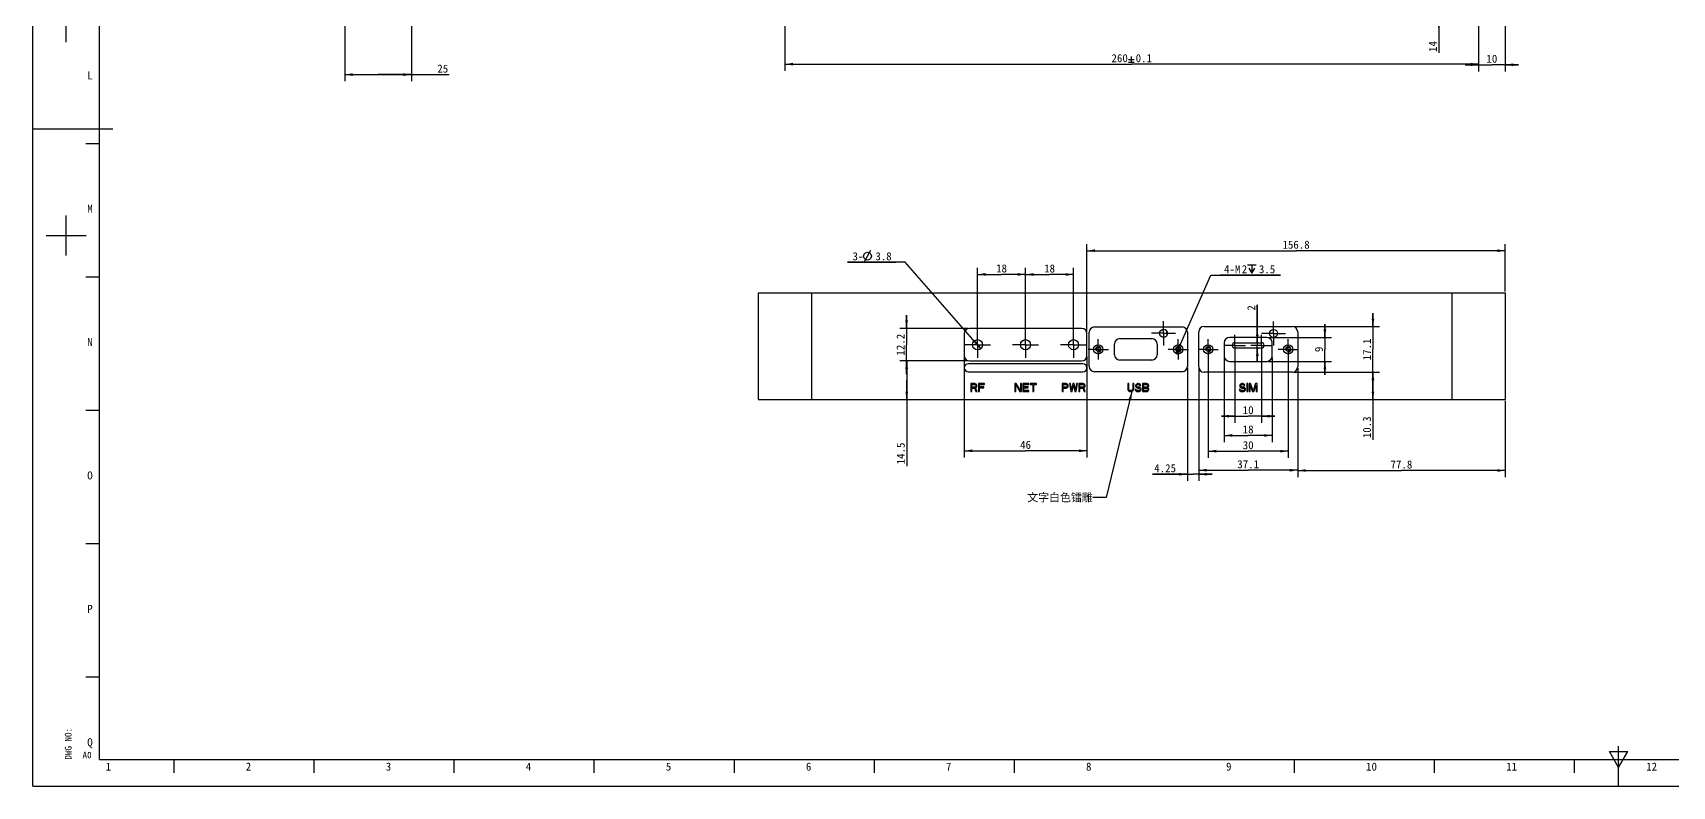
# Model space of a CAD drawing. Header units: millimetres. Extents: x 0 to 1189, y 0 to 841.
# Drawn here: x 0 to 615, y 0 to 282 of the extents above; entities that cross this region are included whole.
import ezdxf
from ezdxf.enums import TextEntityAlignment as Align

# ---------------------------------------------------------------- set-up
doc = ezdxf.new("R2010")
doc.units = ezdxf.units.MM
doc.header["$LTSCALE"] = 65.395
doc.linetypes.add('CENTER', pattern=[0.6, 0.375, -0.075, 0.075, -0.075])
doc.layers.get('0').update_dxf_attribs({"linetype": 'CONTINUOUS'})
for name, color, linetype in [('03_ALL_AXES', 7, 'CONTINUOUS'), ('09_ALL_ROUNDS', 7, 'CONTINUOUS'), ('20_ALL_FEATURES', 7, 'CONTINUOUS'), ('50_ALL_DETAILS', 7, 'CONTINUOUS'), ('51__DRAFT_DIMS', 7, 'CONTINUOUS')]:
    doc.layers.add(name, color=color, linetype=linetype)
doc.styles.get("Standard").update_dxf_attribs({"font": 'simfang.ttf'})
doc.styles.add('TEXTSTYLE_2', font='simfang.ttf')
doc.styles.add('TEXTSTYLE_3', font='simfang.ttf')
doc.styles.add('TEXTSTYLE_4', font='simfang.ttf')
doc.dimstyles.new('DIMSTYLE_1', dxfattribs={"dimtxt": 3, "dimasz": 3, "dimexe": 2.5, "dimexo": 0.5, "dimgap": 0.75, "dimtad": 1, "dimdsep": 46, "dimtxsty": 'Standard', "dimblk": '_FILLED', "dimblk1": '_FILLED', "dimblk2": '_FILLED', "dimcen": 0.09, "dimclrt": 3, "dimazin": 2, "dimtp": 0.5, "dimtm": 0.5, "dimtfac": 1, "dimtofl": 0, "dimtmove": 0, "dimatfit": 3, "dimldrblk": '_FILLED', "dimfxl": 0, "dimtolj": 1, "dimarcsym": 0})
doc.dimstyles.new('DIMSTYLE_3', dxfattribs={"dimtxt": 3, "dimasz": 3, "dimexe": 2.5, "dimexo": 0.5, "dimgap": 0.75, "dimtad": 1, "dimdsep": 46, "dimtxsty": 'Standard', "dimblk": '_FILLED', "dimblk1": '_FILLED', "dimblk2": '_FILLED', "dimcen": 0.09, "dimclrt": 3, "dimazin": 2, "dimtp": 0.3, "dimtm": 0.3, "dimtfac": 1, "dimtofl": 0, "dimtmove": 0, "dimatfit": 3, "dimldrblk": '_FILLED', "dimfxl": 0, "dimtolj": 1, "dimarcsym": 0})
doc.dimstyles.new('DIMSTYLE_4', dxfattribs={"dimtxt": 3, "dimasz": 3, "dimexe": 2.5, "dimexo": 0.5, "dimgap": 0.75, "dimtad": 1, "dimdsep": 46, "dimtxsty": 'Standard', "dimblk": '_FILLED', "dimblk1": '_FILLED', "dimblk2": '_FILLED', "dimcen": 0.09, "dimclrt": 3, "dimazin": 2, "dimtol": 1, "dimtp": 0.1, "dimtm": 0.1, "dimtfac": 1, "dimtofl": 0, "dimtmove": 0, "dimatfit": 3, "dimldrblk": '_FILLED', "dimfxl": 0, "dimtolj": 1, "dimarcsym": 0})
doc.dimstyles.new('DIMSTYLE_5', dxfattribs={"dimtxt": 3, "dimasz": 3, "dimexe": 2.5, "dimexo": 0.5, "dimgap": 0.75, "dimtad": 1, "dimdsep": 46, "dimtxsty": 'Standard', "dimblk": '_FILLED', "dimblk1": '_FILLED', "dimblk2": '_FILLED', "dimcen": 0.09, "dimclrt": 3, "dimazin": 2, "dimtp": 0.2, "dimtm": 0.2, "dimtfac": 1, "dimtofl": 0, "dimtmove": 0, "dimatfit": 3, "dimldrblk": '_FILLED', "dimfxl": 0, "dimtolj": 1, "dimarcsym": 0})
doc.dimstyles.new('DIMSTYLE_7', dxfattribs={"dimtxt": 3, "dimasz": 3, "dimexe": 2.5, "dimexo": 0.5, "dimtad": 1, "dimdsep": 46, "dimtxsty": 'Standard', "dimblk": '_FILLED', "dimblk1": '_FILLED', "dimblk2": '_FILLED', "dimcen": 0.09, "dimclrt": 3, "dimazin": 2, "dimtp": 0.1, "dimtm": 0.1, "dimtfac": 1, "dimtmove": 0, "dimatfit": 2, "dimldrblk": '_FILLED', "dimfxl": 0, "dimtolj": 1, "dimarcsym": 0})
doc.dimstyles.new('DIMSTYLE_9', dxfattribs={"dimtxt": 3, "dimasz": 3, "dimexe": 2.5, "dimexo": 0.5, "dimgap": 0.75, "dimtad": 1, "dimdsep": 46, "dimtxsty": 'Standard', "dimblk": '_FILLED', "dimblk1": '_FILLED', "dimblk2": '_FILLED', "dimcen": 0.09, "dimclrt": 3, "dimazin": 2, "dimtp": 0.1, "dimtm": 0.1, "dimtfac": 1, "dimtofl": 0, "dimtmove": 0, "dimatfit": 3, "dimldrblk": '_FILLED', "dimfxl": 0, "dimtolj": 1, "dimarcsym": 0})
doc.dimstyles.get("Standard").update_dxf_attribs({"dimtxt": 3, "dimasz": 3, "dimexe": 2.5, "dimexo": 0.5, "dimtad": 1, "dimdsep": 46, "dimtxsty": 'Standard', "dimblk": '_FILLED', "dimblk1": '_FILLED', "dimblk2": '_FILLED', "dimcen": 0.09, "dimclrt": 3, "dimazin": 2, "dimtol": 1, "dimtp": 0.01, "dimtm": 0.01, "dimtfac": 1, "dimtofl": 0, "dimtmove": 0, "dimatfit": 3, "dimldrblk": '_FILLED', "dimfxl": 0, "dimtolj": 1, "dimarcsym": 0})

# ---------------------------------------------------------------- blocks, each defined once
blk = doc.blocks.new('_FILLED')
at = {"color": 0, "linetype": 'ByBlock'}
blk.add_solid([(0, 0), (-1, 0.17), (-1, -0.17)], dxfattribs=at)
blk = doc.blocks.new('*D34')
at = {"layer": '51__DRAFT_DIMS', "color": 4}
for p, q in [((281.97, 296.08), (281.97, 268.19)), ((541.97, 296.08), (541.97, 268.19)), ((281.97, 270.69), (411.97, 270.69)), ((541.97, 270.69), (411.97, 270.69))]:
    blk.add_line(p, q, dxfattribs=at)
at = {"layer": '51__DRAFT_DIMS', "color": 4, "xscale": 3, "yscale": 3, "zscale": 3, "rotation": 180}
blk.add_blockref('_FILLED', (281.97, 270.69), dxfattribs=at)
at = {"layer": '51__DRAFT_DIMS', "color": 4, "xscale": 3, "yscale": 3, "zscale": 3}
blk.add_blockref('_FILLED', (541.97, 270.69), dxfattribs=at)
at = {"layer": '51__DRAFT_DIMS', "color": 3}
for s, p in [('260', (407.44, 271.44)), ('0.1', (416.5, 271.44))]:
    blk.add_text(s, height=3, dxfattribs=at).set_placement(p, align=Align.CENTER)
blk = doc.blocks.new('*D42')
at = {"layer": '51__DRAFT_DIMS', "color": 4}
for p, q in [((551.97, 304.08), (551.97, 267.97)), ((541.97, 296.08), (541.97, 267.97)), ((541.97, 270.47), (536.97, 270.47)), ((536.97, 270.47), (546.97, 270.47)), ((556.97, 270.47), (546.97, 270.47)), ((551.97, 270.47), (556.97, 270.47))]:
    blk.add_line(p, q, dxfattribs=at)
at = {"layer": '51__DRAFT_DIMS', "color": 4, "xscale": 3, "yscale": 3, "zscale": 3}
blk.add_blockref('_FILLED', (541.97, 270.47), dxfattribs=at)
at = {"layer": '51__DRAFT_DIMS', "color": 4, "xscale": 3, "yscale": 3, "zscale": 3, "rotation": 180}
blk.add_blockref('_FILLED', (551.97, 270.47), dxfattribs=at)
at = {"layer": '51__DRAFT_DIMS', "color": 3}
blk.add_text('10', height=3, dxfattribs=at).set_placement((546.97, 271.22), align=Align.CENTER)
blk = doc.blocks.new('*D49')
at = {"layer": '51__DRAFT_DIMS', "color": 4}
for p, q in [((527.12, 298.58), (527.12, 291.58)), ((527.12, 284.58), (527.12, 291.58)), ((527.12, 291.58), (527.12, 274.95))]:
    blk.add_line(p, q, dxfattribs=at)
at = {"layer": '51__DRAFT_DIMS', "color": 4, "xscale": 3, "yscale": 3, "zscale": 3}
for p, rotation in [((527.12, 298.58), 90), ((527.12, 284.58), 270)]:
    blk.add_blockref('_FILLED', p, dxfattribs=dict(at, rotation=rotation))
at = {"layer": '51__DRAFT_DIMS', "color": 3}
blk.add_text('14', height=3, rotation=90, dxfattribs=at).set_placement((526.37, 279.36), align=Align.RIGHT)
blk = doc.blocks.new('*D67')
at = {"layer": '51__DRAFT_DIMS', "color": 4}
for p, q in [((116.96, 326.21), (116.96, 264.27)), ((141.96, 304.08), (141.96, 264.27)), ((116.96, 266.77), (129.46, 266.77)), ((141.96, 266.77), (129.46, 266.77)), ((129.46, 266.77), (156.06, 266.77))]:
    blk.add_line(p, q, dxfattribs=at)
at = {"layer": '51__DRAFT_DIMS', "color": 4, "xscale": 3, "yscale": 3, "zscale": 3, "rotation": 180}
blk.add_blockref('_FILLED', (116.96, 266.77), dxfattribs=at)
at = {"layer": '51__DRAFT_DIMS', "color": 4, "xscale": 3, "yscale": 3, "zscale": 3}
blk.add_blockref('_FILLED', (141.96, 266.77), dxfattribs=at)
at = {"layer": '51__DRAFT_DIMS', "color": 3}
blk.add_text('25', height=3, dxfattribs=at).set_placement((151.65, 267.52))
blk = doc.blocks.new('*D81')
at = {"layer": '51__DRAFT_DIMS', "color": 4}
for p, q in [((326.98, 196.41), (305.47, 196.41)), ((305.47, 196.41), (323.48, 196.41)), ((354.17, 165.52), (326.98, 196.41)), ((352.91, 166.95), (354.17, 165.52)), ((355.43, 164.1), (354.17, 165.52))]:
    blk.add_line(p, q, dxfattribs=at)
at = {"layer": '51__DRAFT_DIMS', "color": 4, "xscale": 3, "yscale": 3, "zscale": 3}
for p, rotation in [((352.91, 166.95), 131.3489820834), ((355.43, 164.1), 311.3489820834)]:
    blk.add_blockref('_FILLED', p, dxfattribs=dict(at, rotation=rotation))
at = {"layer": '51__DRAFT_DIMS', "color": 3}
for s, p in [('3-', (311.38, 197.16)), ('3.8', (321.98, 197.16))]:
    blk.add_text(s, height=3, dxfattribs=at).set_placement(p, align=Align.RIGHT)
blk = doc.blocks.new('*D82')
at = {"layer": '51__DRAFT_DIMS', "color": 4}
for p, q in [((349.17, 160.92), (349.17, 123.24)), ((395.17, 160.92), (395.17, 123.24)), ((349.17, 125.74), (372.17, 125.74)), ((395.17, 125.74), (372.17, 125.74))]:
    blk.add_line(p, q, dxfattribs=at)
at = {"layer": '51__DRAFT_DIMS', "color": 4, "xscale": 3, "yscale": 3, "zscale": 3, "rotation": 180}
blk.add_blockref('_FILLED', (349.17, 125.74), dxfattribs=at)
at = {"layer": '51__DRAFT_DIMS', "color": 4, "xscale": 3, "yscale": 3, "zscale": 3}
blk.add_blockref('_FILLED', (395.17, 125.74), dxfattribs=at)
at = {"layer": '51__DRAFT_DIMS', "color": 3}
blk.add_text('46', height=3, dxfattribs=at).set_placement((372.17, 126.49), align=Align.CENTER)
blk = doc.blocks.new('*D83')
at = {"layer": '51__DRAFT_DIMS', "color": 4}
for p, q in [((327.56, 171.62), (327.56, 176.62)), ((327.56, 176.62), (327.56, 165.52)), ((350.67, 171.62), (325.06, 171.62)), ((327.56, 154.42), (327.56, 165.52)), ((350.67, 159.42), (325.06, 159.42)), ((327.56, 159.42), (327.56, 154.42))]:
    blk.add_line(p, q, dxfattribs=at)
at = {"layer": '51__DRAFT_DIMS', "color": 4, "xscale": 3, "yscale": 3, "zscale": 3}
for p, rotation in [((327.56, 171.62), 270), ((327.56, 159.42), 90)]:
    blk.add_blockref('_FILLED', p, dxfattribs=dict(at, rotation=rotation))
at = {"layer": '51__DRAFT_DIMS', "color": 3}
blk.add_text('12.2', height=3, rotation=90, dxfattribs=at).set_placement((326.81, 165.52), align=Align.CENTER)
blk = doc.blocks.new('*D84')
at = {"layer": '51__DRAFT_DIMS', "color": 4}
for p, q in [((472.67, 172.32), (504.89, 172.32)), ((502.39, 172.32), (502.39, 177.32)), ((502.39, 177.32), (502.39, 163.77)), ((502.39, 150.22), (502.39, 163.77)), ((472.67, 155.22), (504.89, 155.22)), ((502.39, 155.22), (502.39, 150.22))]:
    blk.add_line(p, q, dxfattribs=at)
at = {"layer": '51__DRAFT_DIMS', "color": 4, "xscale": 3, "yscale": 3, "zscale": 3}
for p, rotation in [((502.39, 172.32), 270), ((502.39, 155.22), 90)]:
    blk.add_blockref('_FILLED', p, dxfattribs=dict(at, rotation=rotation))
at = {"layer": '51__DRAFT_DIMS', "color": 3}
blk.add_text('17.1', height=3, rotation=90, dxfattribs=at).set_placement((501.64, 163.77), align=Align.CENTER)
blk = doc.blocks.new('*D85')
at = {"layer": '51__DRAFT_DIMS', "color": 4}
for p, q in [((437.07, 156.72), (437.07, 115.96)), ((474.17, 156.72), (474.17, 115.96)), ((437.07, 118.46), (455.62, 118.46)), ((474.17, 118.46), (455.62, 118.46))]:
    blk.add_line(p, q, dxfattribs=at)
at = {"layer": '51__DRAFT_DIMS', "color": 4, "xscale": 3, "yscale": 3, "zscale": 3, "rotation": 180}
blk.add_blockref('_FILLED', (437.07, 118.46), dxfattribs=at)
at = {"layer": '51__DRAFT_DIMS', "color": 4, "xscale": 3, "yscale": 3, "zscale": 3}
blk.add_blockref('_FILLED', (474.17, 118.46), dxfattribs=at)
at = {"layer": '51__DRAFT_DIMS', "color": 3}
blk.add_text('37.1', height=3, dxfattribs=at).set_placement((455.62, 119.21), align=Align.CENTER)
blk = doc.blocks.new('*D86')
at = {"layer": '51__DRAFT_DIMS', "color": 4}
for p, q in [((440.62, 160.53), (440.62, 123.11)), ((470.62, 160.38), (470.62, 123.11)), ((440.62, 125.61), (455.62, 125.61)), ((470.62, 125.61), (455.62, 125.61))]:
    blk.add_line(p, q, dxfattribs=at)
at = {"layer": '51__DRAFT_DIMS', "color": 4, "xscale": 3, "yscale": 3, "zscale": 3, "rotation": 180}
blk.add_blockref('_FILLED', (440.62, 125.61), dxfattribs=at)
at = {"layer": '51__DRAFT_DIMS', "color": 4, "xscale": 3, "yscale": 3, "zscale": 3}
blk.add_blockref('_FILLED', (470.62, 125.61), dxfattribs=at)
at = {"layer": '51__DRAFT_DIMS', "color": 3}
blk.add_text('30', height=3, dxfattribs=at).set_placement((455.62, 126.36), align=Align.CENTER)
blk = doc.blocks.new('*D87')
at = {"layer": '51__DRAFT_DIMS', "color": 4}
for p, q in [((446.62, 160.77), (446.62, 129.01)), ((464.62, 160.77), (464.62, 129.01)), ((446.62, 131.51), (455.62, 131.51)), ((464.62, 131.51), (455.62, 131.51))]:
    blk.add_line(p, q, dxfattribs=at)
at = {"layer": '51__DRAFT_DIMS', "color": 4, "xscale": 3, "yscale": 3, "zscale": 3, "rotation": 180}
blk.add_blockref('_FILLED', (446.62, 131.51), dxfattribs=at)
at = {"layer": '51__DRAFT_DIMS', "color": 4, "xscale": 3, "yscale": 3, "zscale": 3}
blk.add_blockref('_FILLED', (464.62, 131.51), dxfattribs=at)
at = {"layer": '51__DRAFT_DIMS', "color": 3}
blk.add_text('18', height=3, dxfattribs=at).set_placement((455.62, 132.26), align=Align.CENTER)
blk = doc.blocks.new('*D88')
at = {"layer": '51__DRAFT_DIMS', "color": 4}
for p, q in [((484.38, 168.27), (484.38, 173.27)), ((484.38, 173.27), (484.38, 163.77)), ((463.12, 168.27), (486.88, 168.27)), ((484.38, 154.27), (484.38, 163.77)), ((463.12, 159.27), (486.88, 159.27)), ((484.38, 159.27), (484.38, 154.27))]:
    blk.add_line(p, q, dxfattribs=at)
at = {"layer": '51__DRAFT_DIMS', "color": 4, "xscale": 3, "yscale": 3, "zscale": 3}
for p, rotation in [((484.38, 168.27), 270), ((484.38, 159.27), 90)]:
    blk.add_blockref('_FILLED', p, dxfattribs=dict(at, rotation=rotation))
at = {"layer": '51__DRAFT_DIMS', "color": 3}
blk.add_text('9', height=3, rotation=90, dxfattribs=at).set_placement((483.63, 163.77), align=Align.CENTER)
blk = doc.blocks.new('*D89')
at = {"layer": '51__DRAFT_DIMS', "color": 4}
for p, q in [((472.67, 155.22), (504.89, 155.22)), ((502.39, 155.22), (502.39, 150.07)), ((502.39, 144.92), (502.39, 150.07)), ((502.39, 150.07), (502.39, 129.82))]:
    blk.add_line(p, q, dxfattribs=at)
at = {"layer": '51__DRAFT_DIMS', "color": 4, "xscale": 3, "yscale": 3, "zscale": 3}
for p, rotation in [((502.39, 155.22), 90), ((502.39, 144.92), 270)]:
    blk.add_blockref('_FILLED', p, dxfattribs=dict(at, rotation=rotation))
at = {"layer": '51__DRAFT_DIMS', "color": 3}
blk.add_text('10.3', height=3, rotation=90, dxfattribs=at).set_placement((501.64, 138.64), align=Align.RIGHT)
blk = doc.blocks.new('*D90')
at = {"layer": '51__DRAFT_DIMS', "color": 4}
for p, q in [((432.82, 156.88), (432.82, 114.46)), ((437.07, 156.72), (437.07, 114.46)), ((432.82, 116.96), (419.76, 116.96)), ((419.76, 116.96), (434.95, 116.96)), ((442.07, 116.96), (434.95, 116.96)), ((437.07, 116.96), (442.07, 116.96))]:
    blk.add_line(p, q, dxfattribs=at)
at = {"layer": '51__DRAFT_DIMS', "color": 4, "xscale": 3, "yscale": 3, "zscale": 3}
blk.add_blockref('_FILLED', (432.82, 116.96), dxfattribs=at)
at = {"layer": '51__DRAFT_DIMS', "color": 4, "xscale": 3, "yscale": 3, "zscale": 3, "rotation": 180}
blk.add_blockref('_FILLED', (437.07, 116.96), dxfattribs=at)
at = {"layer": '51__DRAFT_DIMS', "color": 3}
blk.add_text('4.25', height=3, dxfattribs=at).set_placement((428.57, 117.71), align=Align.RIGHT)
blk = doc.blocks.new('*D91')
at = {"layer": '51__DRAFT_DIMS', "color": 4}
for p, q in [((459.04, 166.27), (459.04, 180.5)), ((459.04, 180.5), (459.04, 165.27)), ((459.04, 159.27), (459.04, 165.27)), ((459.04, 164.27), (459.04, 159.27))]:
    blk.add_line(p, q, dxfattribs=at)
at = {"layer": '51__DRAFT_DIMS', "color": 4, "xscale": 3, "yscale": 3, "zscale": 3}
for p, rotation in [((459.04, 166.27), 270), ((459.04, 164.27), 90)]:
    blk.add_blockref('_FILLED', p, dxfattribs=dict(at, rotation=rotation))
at = {"layer": '51__DRAFT_DIMS', "color": 3}
blk.add_text('2', height=3, rotation=90, dxfattribs=at).set_placement((458.29, 178.29))
blk = doc.blocks.new('*D92')
at = {"layer": '51__DRAFT_DIMS', "color": 4}
for p, q in [((450.62, 161.9), (450.62, 136.23)), ((460.62, 161.24), (460.62, 136.23)), ((450.62, 138.73), (445.62, 138.73)), ((445.62, 138.73), (455.62, 138.73)), ((465.62, 138.73), (455.62, 138.73)), ((460.62, 138.73), (465.62, 138.73))]:
    blk.add_line(p, q, dxfattribs=at)
at = {"layer": '51__DRAFT_DIMS', "color": 4, "xscale": 3, "yscale": 3, "zscale": 3}
blk.add_blockref('_FILLED', (450.62, 138.73), dxfattribs=at)
at = {"layer": '51__DRAFT_DIMS', "color": 4, "xscale": 3, "yscale": 3, "zscale": 3, "rotation": 180}
blk.add_blockref('_FILLED', (460.62, 138.73), dxfattribs=at)
at = {"layer": '51__DRAFT_DIMS', "color": 3}
blk.add_text('10', height=3, dxfattribs=at).set_placement((455.62, 139.48), align=Align.CENTER)
blk = doc.blocks.new('*D93')
at = {"layer": '51__DRAFT_DIMS', "color": 4}
for p, q in [((474.17, 156.72), (474.17, 115.86)), ((551.97, 144.42), (551.97, 115.86)), ((474.17, 118.36), (513.07, 118.36)), ((551.97, 118.36), (513.07, 118.36))]:
    blk.add_line(p, q, dxfattribs=at)
at = {"layer": '51__DRAFT_DIMS', "color": 4, "xscale": 3, "yscale": 3, "zscale": 3, "rotation": 180}
blk.add_blockref('_FILLED', (474.17, 118.36), dxfattribs=at)
at = {"layer": '51__DRAFT_DIMS', "color": 4, "xscale": 3, "yscale": 3, "zscale": 3}
blk.add_blockref('_FILLED', (551.97, 118.36), dxfattribs=at)
at = {"layer": '51__DRAFT_DIMS', "color": 3}
blk.add_text('77.8', height=3, dxfattribs=at).set_placement((513.07, 119.11), align=Align.CENTER)
blk = doc.blocks.new('*D94')
at = {"layer": '51__DRAFT_DIMS', "color": 4}
for p, q in [((395.17, 170.12), (395.17, 203.26)), ((551.97, 185.42), (551.97, 203.26)), ((395.17, 200.76), (473.57, 200.76)), ((551.97, 200.76), (473.57, 200.76))]:
    blk.add_line(p, q, dxfattribs=at)
at = {"layer": '51__DRAFT_DIMS', "color": 4, "xscale": 3, "yscale": 3, "zscale": 3, "rotation": 180}
blk.add_blockref('_FILLED', (395.17, 200.76), dxfattribs=at)
at = {"layer": '51__DRAFT_DIMS', "color": 4, "xscale": 3, "yscale": 3, "zscale": 3}
blk.add_blockref('_FILLED', (551.97, 200.76), dxfattribs=at)
at = {"layer": '51__DRAFT_DIMS', "color": 3}
blk.add_text('156.8', height=3, dxfattribs=at).set_placement((473.57, 201.51), align=Align.CENTER)
blk = doc.blocks.new('*D95')
at = {"layer": '51__DRAFT_DIMS', "color": 4}
for p, q in [((350.67, 159.42), (325.12, 159.42)), ((327.62, 159.42), (327.62, 152.17)), ((327.62, 144.92), (327.62, 152.17)), ((327.62, 152.17), (327.62, 120.01))]:
    blk.add_line(p, q, dxfattribs=at)
at = {"layer": '51__DRAFT_DIMS', "color": 4, "xscale": 3, "yscale": 3, "zscale": 3}
for p, rotation in [((327.62, 159.42), 90), ((327.62, 144.92), 270)]:
    blk.add_blockref('_FILLED', p, dxfattribs=dict(at, rotation=rotation))
at = {"layer": '51__DRAFT_DIMS', "color": 3}
blk.add_text('14.5', height=3, rotation=90, dxfattribs=at).set_placement((326.87, 128.82), align=Align.RIGHT)
blk = doc.blocks.new('*D106')
at = {"layer": '51__DRAFT_DIMS', "color": 4}
for p, q in [((354.17, 169.59), (354.17, 194.37)), ((354.17, 191.87), (363.17, 191.87)), ((372.17, 191.87), (363.17, 191.87)), ((372.17, 169.22), (372.17, 194.37))]:
    blk.add_line(p, q, dxfattribs=at)
at = {"layer": '51__DRAFT_DIMS', "color": 4, "xscale": 3, "yscale": 3, "zscale": 3, "rotation": 180}
blk.add_blockref('_FILLED', (354.17, 191.87), dxfattribs=at)
at = {"layer": '51__DRAFT_DIMS', "color": 4, "xscale": 3, "yscale": 3, "zscale": 3}
blk.add_blockref('_FILLED', (372.17, 191.87), dxfattribs=at)
at = {"layer": '51__DRAFT_DIMS', "color": 3}
blk.add_text('18', height=3, dxfattribs=at).set_placement((363.17, 192.62), align=Align.CENTER)
blk = doc.blocks.new('*D107')
at = {"layer": '51__DRAFT_DIMS', "color": 4}
for p, q in [((372.17, 168.63), (372.17, 194.34)), ((372.17, 191.84), (381.17, 191.84)), ((390.17, 191.84), (381.17, 191.84)), ((390.17, 169.45), (390.17, 194.34))]:
    blk.add_line(p, q, dxfattribs=at)
at = {"layer": '51__DRAFT_DIMS', "color": 4, "xscale": 3, "yscale": 3, "zscale": 3, "rotation": 180}
blk.add_blockref('_FILLED', (372.17, 191.84), dxfattribs=at)
at = {"layer": '51__DRAFT_DIMS', "color": 4, "xscale": 3, "yscale": 3, "zscale": 3}
blk.add_blockref('_FILLED', (390.17, 191.84), dxfattribs=at)
at = {"layer": '51__DRAFT_DIMS', "color": 3}
blk.add_text('18', height=3, dxfattribs=at).set_placement((381.17, 192.59), align=Align.CENTER)
blk = doc.blocks.new('*D119')
at = {"layer": '51__DRAFT_DIMS', "color": 4}
for p, q in [((429.42, 163.78), (441.58, 191.56)), ((441.58, 191.56), (467.75, 191.56)), ((467.75, 191.56), (445.08, 191.56)), ((429.02, 162.87), (429.42, 163.78)), ((429.82, 164.7), (429.42, 163.78))]:
    blk.add_line(p, q, dxfattribs=at)
at = {"layer": '51__DRAFT_DIMS', "color": 4, "xscale": 3, "yscale": 3, "zscale": 3}
for p, rotation in [((429.82, 164.7), 66.36377859310001), ((429.02, 162.87), 246.3637785931001)]:
    blk.add_blockref('_FILLED', p, dxfattribs=dict(at, rotation=rotation))
at = {"layer": '51__DRAFT_DIMS', "color": 3}
for s, p in [('4-M', (446.58, 192.31)), ('2', (453.19, 192.31)), ('3.5', (459.64, 192.31))]:
    blk.add_text(s, height=3, dxfattribs=at).set_placement(p)

msp = doc.modelspace()

# ---------------------------------------------------------------- linework, layer by layer
at = {"color": 7}
for p, q in [((0, 0), (0, 841)), ((25, 10), (25, 831)), ((12.5, 279), (12.5, 293.999)), ((0, 246.5), (30, 246.5)), ((19.834, 241), (24.834, 241)), ((12.5, 199.001), (12.5, 214)), ((5, 206.501), (20, 206.501)), ((19.834, 191), (24.834, 191)), ((19.834, 141), (24.834, 141)), ((19.834, 91), (24.834, 91)), ((19.834, 41), (24.834, 41)), ((591.033, 13), (597.961, 13)), ((594.497, 7), (591.033, 13)), ((594.497, 7), (597.961, 13)), ((594.5, 0), (594.5, 15)), ((25, 10), (1179, 10)), ((53, 5), (53, 10)), ((105.5, 5), (105.5, 10)), ((158, 5), (158, 10)), ((210.5, 5), (210.5, 10)), ((263, 5), (263, 10)), ((315.5, 5), (315.5, 10)), ((368, 5), (368, 10)), ((473, 5), (473, 10)), ((525.5, 5), (525.5, 10)), ((578, 5), (578, 10)), ((0, 0), (1189, 0))]:
    msp.add_line(p, q, dxfattribs=at)
at = {"color": 4}
for centre in [(399.42, 163.783), (429.42, 163.783), (440.62, 163.773), (470.62, 163.773)]:
    msp.add_arc(centre, 1, 255, 195, dxfattribs=at)
at = {"layer": '03_ALL_AXES', "color": 1, "linetype": 'CENTER'}
for p, q in [((423.92, 169.783), (423.92, 174.283)), ((465.12, 169.773), (465.12, 174.273)), ((354.17, 165.523), (354.17, 170.423)), ((372.17, 165.523), (372.17, 170.423)), ((390.17, 165.523), (390.17, 170.423)), ((399.42, 163.783), (399.42, 167.583)), ((423.92, 169.783), (419.42, 169.783)), ((423.92, 169.783), (428.42, 169.783)), ((423.92, 169.783), (423.92, 165.283)), ((429.42, 163.783), (429.42, 167.583)), ((440.62, 163.773), (440.62, 167.573)), ((450.62, 165.273), (450.62, 169.273)), ((465.12, 169.773), (460.62, 169.773)), ((460.62, 165.273), (460.62, 169.273)), ((465.12, 169.773), (469.62, 169.773)), ((465.12, 169.773), (465.12, 165.273)), ((470.62, 163.773), (470.62, 167.573)), ((354.17, 165.523), (349.27, 165.523)), ((354.17, 165.523), (354.17, 160.623)), ((354.17, 165.523), (359.07, 165.523)), ((372.17, 165.523), (367.27, 165.523)), ((372.17, 165.523), (372.17, 160.623)), ((372.17, 165.523), (377.07, 165.523)), ((390.17, 165.523), (385.27, 165.523)), ((390.17, 165.523), (390.17, 160.623)), ((390.17, 165.523), (395.07, 165.523)), ((399.42, 163.783), (395.62, 163.783)), ((399.42, 163.783), (399.42, 159.983)), ((399.42, 163.783), (403.22, 163.783)), ((429.42, 163.783), (425.62, 163.783)), ((429.42, 163.783), (433.22, 163.783)), ((429.42, 163.783), (429.42, 159.983)), ((440.62, 163.773), (436.82, 163.773)), ((440.62, 163.773), (444.42, 163.773)), ((440.62, 163.773), (440.62, 159.973)), ((450.62, 165.273), (446.62, 165.273)), ((450.62, 165.273), (454.62, 165.273)), ((450.62, 165.273), (450.62, 161.273)), ((460.62, 165.273), (456.62, 165.273)), ((460.62, 165.273), (464.62, 165.273)), ((460.62, 165.273), (460.62, 161.273)), ((470.62, 163.773), (466.82, 163.773)), ((470.62, 163.773), (474.42, 163.773)), ((470.62, 163.773), (470.62, 159.973))]:
    msp.add_line(p, q, dxfattribs=at)
at = {"layer": '03_ALL_AXES', "color": 7}
for p, q in [((424.97, 170.854), (424.97, 169.523)), ((425.397, 169.523), (424.97, 169.523)), ((450.62, 166.273), (460.62, 166.273)), ((460.62, 164.273), (450.62, 164.273))]:
    msp.add_line(p, q, dxfattribs=at)
for centre, radius in [((423.92, 169.783), 1.5), ((465.12, 169.773), 1.5), ((399.42, 163.783), 1.75), ((399.42, 163.783), 0.8), ((429.42, 163.783), 1.75), ((429.42, 163.783), 0.8)]:
    msp.add_circle(centre, radius, dxfattribs=at)
for centre, start, end in [((450.62, 165.273), 90, 270), ((460.62, 165.273), 270, 90)]:
    msp.add_arc(centre, 1, start, end, dxfattribs=at)
at = {"layer": '09_ALL_ROUNDS', "color": 7}
for p, q in [((271.97, 184.923), (551.97, 184.923)), ((349.17, 169.623), (349.17, 161.423)), ((393.17, 171.623), (351.17, 171.623)), ((395.17, 161.423), (395.17, 169.623)), ((446.62, 166.273), (446.62, 161.273)), ((462.62, 168.273), (448.62, 168.273)), ((464.62, 161.273), (464.62, 166.273)), ((393.67, 158.383), (350.67, 158.383)), ((350.67, 155.383), (393.67, 155.383)), ((351.17, 159.423), (393.17, 159.423)), ((448.62, 159.273), (462.62, 159.273))]:
    msp.add_line(p, q, dxfattribs=at)
for centre, radius, start, end in [((351.17, 169.623), 2, 90, 180), ((393.17, 169.623), 2, 0, 90), ((448.62, 166.273), 2, 90, 180), ((462.62, 166.273), 2, 0, 90), ((351.17, 161.423), 2, 180, 270), ((393.17, 161.423), 2, 270, 360), ((448.62, 161.273), 2, 180, 270), ((462.62, 161.273), 2, 270, 360), ((350.67, 156.883), 1.5, 90, 270), ((393.67, 156.883), 1.5, 270, 90)]:
    msp.add_arc(centre, radius, start, end, dxfattribs=at)
at = {"layer": '20_ALL_FEATURES', "color": 7}
for p, q in [((271.97, 184.923), (271.97, 144.923)), ((551.97, 184.923), (551.97, 144.923)), ((398.02, 172.183), (430.82, 172.183)), ((439.07, 172.323), (472.17, 172.323)), ((396.02, 157.383), (396.02, 170.183)), ((407.52, 167.783), (419.52, 167.783)), ((432.82, 170.183), (432.82, 157.383)), ((437.07, 157.223), (437.07, 170.323)), ((474.17, 170.323), (474.17, 157.223)), ((405.52, 161.783), (405.52, 165.783)), ((421.52, 165.783), (421.52, 161.783)), ((430.82, 155.383), (398.02, 155.383)), ((419.52, 159.783), (407.52, 159.783)), ((472.17, 155.223), (439.07, 155.223)), ((351.608, 150.923), (351.608, 147.923)), ((353.108, 150.923), (351.608, 150.923)), ((351.608, 147.923), (351.983, 147.923)), ((351.983, 149.646), (351.983, 150.604)), ((351.983, 150.604), (353.17, 150.604)), ((353.17, 149.646), (351.983, 149.646)), ((351.983, 147.923), (351.983, 149.263)), ((351.983, 149.263), (353.045, 149.263)), ((353.045, 149.263), (353.545, 147.923)), ((353.42, 150.859), (353.108, 150.923)), ((353.17, 150.604), (353.358, 150.54)), ((353.358, 149.71), (353.17, 149.646)), ((353.358, 150.54), (353.483, 150.412)), ((353.483, 149.838), (353.358, 149.71)), ((353.67, 150.668), (353.42, 150.859)), ((353.42, 149.391), (353.67, 149.519)), ((353.983, 147.923), (353.42, 149.391)), ((353.483, 150.412), (353.545, 150.221)), ((353.545, 150.029), (353.483, 149.838)), ((353.545, 150.221), (353.545, 150.029)), ((353.545, 147.923), (353.983, 147.923)), ((353.858, 150.412), (353.67, 150.668)), ((353.67, 149.519), (353.858, 149.774)), ((353.92, 150.221), (353.858, 150.412)), ((353.858, 149.774), (353.92, 149.966)), ((353.92, 149.966), (353.92, 150.221)), ((354.483, 150.923), (354.483, 147.923)), ((356.733, 150.923), (354.483, 150.923)), ((354.483, 147.923), (354.858, 147.923)), ((354.858, 149.71), (354.858, 150.54)), ((354.858, 150.54), (356.733, 150.54)), ((356.483, 149.71), (354.858, 149.71)), ((354.858, 147.923), (354.858, 149.327)), ((354.858, 149.327), (356.483, 149.327)), ((356.483, 149.327), (356.483, 149.71)), ((356.733, 150.54), (356.733, 150.923)), ((368.108, 150.923), (368.108, 147.923)), ((368.67, 150.923), (368.108, 150.923)), ((368.108, 147.923), (368.483, 147.923)), ((368.483, 147.923), (368.483, 150.54)), ((368.483, 150.54), (370.045, 147.923)), ((370.233, 148.37), (368.67, 150.923)), ((370.045, 147.923), (370.608, 147.923)), ((370.233, 150.923), (370.233, 148.37)), ((370.608, 150.923), (370.233, 150.923)), ((370.608, 147.923), (370.608, 150.923)), ((371.108, 150.923), (371.108, 147.923)), ((373.358, 150.923), (371.108, 150.923)), ((371.108, 147.923), (373.358, 147.923)), ((371.483, 149.71), (371.483, 150.54)), ((371.483, 150.54), (373.358, 150.54)), ((373.108, 149.71), (371.483, 149.71)), ((371.483, 148.306), (371.483, 149.327)), ((371.483, 149.327), (373.108, 149.327)), ((373.358, 148.306), (371.483, 148.306)), ((373.108, 149.327), (373.108, 149.71)), ((373.358, 150.54), (373.358, 150.923)), ((373.358, 147.923), (373.358, 148.306)), ((373.858, 150.923), (373.858, 150.604)), ((376.233, 150.923), (373.858, 150.923)), ((373.858, 150.604), (374.858, 150.604)), ((374.858, 150.604), (374.858, 147.923)), ((374.858, 147.923), (375.233, 147.923)), ((375.233, 147.923), (375.233, 150.604)), ((375.233, 150.604), (376.233, 150.604)), ((376.233, 150.604), (376.233, 150.923)), ((385.826, 150.923), (385.826, 147.923)), ((387.326, 150.923), (385.826, 150.923)), ((385.826, 147.923), (386.201, 147.923)), ((386.201, 149.646), (386.201, 150.604)), ((386.201, 150.604), (387.389, 150.604)), ((387.389, 149.646), (386.201, 149.646)), ((386.201, 147.923), (386.201, 149.263)), ((386.201, 149.263), (387.326, 149.263)), ((387.639, 150.859), (387.326, 150.923)), ((387.326, 149.263), (387.639, 149.327)), ((387.389, 150.604), (387.576, 150.54)), ((387.576, 149.71), (387.389, 149.646)), ((387.576, 150.54), (387.701, 150.412)), ((387.701, 149.838), (387.576, 149.71)), ((387.889, 150.668), (387.639, 150.859)), ((387.639, 149.327), (387.889, 149.519)), ((387.701, 150.412), (387.764, 150.221)), ((387.764, 150.029), (387.701, 149.838)), ((387.764, 150.221), (387.764, 150.029)), ((388.076, 150.412), (387.889, 150.668)), ((387.889, 149.519), (388.076, 149.774)), ((388.139, 150.221), (388.076, 150.412)), ((388.076, 149.774), (388.139, 149.966)), ((388.139, 149.966), (388.139, 150.221)), ((388.639, 150.923), (389.139, 147.923)), ((389.014, 150.923), (388.639, 150.923)), ((389.389, 148.625), (389.014, 150.923)), ((389.139, 147.923), (389.639, 147.923)), ((389.889, 150.923), (389.389, 148.625)), ((389.639, 147.923), (390.139, 150.349)), ((390.389, 150.923), (389.889, 150.923)), ((390.139, 150.349), (390.639, 147.923)), ((390.889, 148.625), (390.389, 150.923)), ((390.639, 147.923), (391.139, 147.923)), ((391.264, 150.923), (390.889, 148.625)), ((391.139, 147.923), (391.639, 150.923)), ((391.639, 150.923), (391.264, 150.923)), ((392.139, 150.923), (392.139, 147.923)), ((393.639, 150.923), (392.139, 150.923)), ((392.139, 147.923), (392.514, 147.923)), ((392.514, 149.646), (392.514, 150.604)), ((392.514, 150.604), (393.701, 150.604)), ((393.701, 149.646), (392.514, 149.646)), ((392.514, 147.923), (392.514, 149.263)), ((392.514, 149.263), (393.576, 149.263)), ((393.576, 149.263), (394.076, 147.923)), ((393.951, 150.859), (393.639, 150.923)), ((393.701, 150.604), (393.889, 150.54)), ((393.889, 149.71), (393.701, 149.646)), ((393.889, 150.54), (394.014, 150.412)), ((394.014, 149.838), (393.889, 149.71)), ((394.201, 150.668), (393.951, 150.859)), ((393.951, 149.391), (394.201, 149.519)), ((394.514, 147.923), (393.951, 149.391)), ((394.014, 150.412), (394.076, 150.221)), ((394.076, 150.029), (394.014, 149.838)), ((394.076, 150.221), (394.076, 150.029)), ((394.076, 147.923), (394.514, 147.923)), ((394.389, 150.412), (394.201, 150.668)), ((394.201, 149.519), (394.389, 149.774)), ((394.451, 150.221), (394.389, 150.412)), ((394.389, 149.774), (394.451, 149.966)), ((394.451, 149.966), (394.451, 150.221)), ((410.858, 150.923), (410.483, 150.923)), ((410.483, 150.923), (410.483, 148.944)), ((410.483, 148.944), (410.545, 148.625)), ((410.545, 148.625), (410.67, 148.37)), ((410.67, 148.37), (410.92, 148.115)), ((410.858, 148.944), (410.858, 150.923)), ((410.92, 148.689), (410.858, 148.944)), ((411.045, 148.498), (410.92, 148.689)), ((410.92, 148.115), (411.17, 147.987)), ((411.233, 148.37), (411.045, 148.498)), ((411.17, 147.987), (411.483, 147.923)), ((411.483, 148.306), (411.233, 148.37)), ((411.733, 148.306), (411.483, 148.306)), ((411.483, 147.923), (411.733, 147.923)), ((411.983, 148.37), (411.733, 148.306)), ((411.733, 147.923), (412.045, 147.987)), ((412.17, 148.498), (411.983, 148.37)), ((412.045, 147.987), (412.295, 148.115)), ((412.295, 148.689), (412.17, 148.498)), ((412.358, 148.944), (412.295, 148.689)), ((412.295, 148.115), (412.545, 148.37)), ((412.733, 150.923), (412.358, 150.923)), ((412.358, 150.923), (412.358, 148.944)), ((412.545, 148.37), (412.67, 148.625)), ((412.67, 148.625), (412.733, 148.944)), ((412.733, 148.944), (412.733, 150.923)), ((413.608, 148.753), (413.233, 148.753)), ((413.233, 148.753), (413.295, 148.498)), ((413.295, 148.498), (413.483, 148.178)), ((413.483, 150.476), (413.42, 150.221)), ((413.42, 150.221), (413.42, 149.966)), ((413.42, 149.966), (413.483, 149.71)), ((413.733, 150.732), (413.483, 150.476)), ((413.483, 149.71), (413.733, 149.455)), ((413.483, 148.178), (413.795, 147.987)), ((413.67, 148.561), (413.608, 148.753)), ((413.858, 148.37), (413.67, 148.561)), ((413.983, 150.859), (413.733, 150.732)), ((413.733, 149.455), (413.983, 149.327)), ((413.795, 150.157), (413.858, 150.349)), ((413.795, 150.029), (413.795, 150.157)), ((413.858, 149.838), (413.795, 150.029)), ((413.795, 147.987), (414.108, 147.923)), ((413.858, 150.349), (414.045, 150.476)), ((414.045, 149.71), (413.858, 149.838)), ((414.108, 148.306), (413.858, 148.37)), ((414.233, 150.923), (413.983, 150.859)), ((413.983, 149.327), (414.233, 149.263)), ((414.045, 150.476), (414.233, 150.54)), ((414.233, 149.646), (414.045, 149.71)), ((414.608, 148.306), (414.108, 148.306)), ((414.108, 147.923), (414.608, 147.923)), ((414.545, 150.923), (414.233, 150.923)), ((414.233, 150.54), (414.608, 150.54)), ((414.608, 149.646), (414.233, 149.646)), ((414.233, 149.263), (414.608, 149.263)), ((414.858, 150.859), (414.545, 150.923)), ((414.608, 150.54), (414.795, 150.476)), ((414.92, 149.583), (414.608, 149.646)), ((414.608, 149.263), (414.858, 149.2)), ((414.858, 148.37), (414.608, 148.306)), ((414.608, 147.923), (414.92, 147.987)), ((414.795, 150.476), (414.92, 150.349)), ((415.108, 150.668), (414.858, 150.859)), ((414.858, 149.2), (415.045, 149.072)), ((415.045, 148.498), (414.858, 148.37)), ((414.92, 150.349), (414.983, 150.221)), ((415.17, 149.455), (414.92, 149.583)), ((414.92, 147.987), (415.17, 148.115)), ((414.983, 150.221), (415.358, 150.221)), ((415.045, 149.072), (415.17, 148.881)), ((415.17, 148.689), (415.045, 148.498)), ((415.295, 150.412), (415.108, 150.668)), ((415.42, 149.2), (415.17, 149.455)), ((415.17, 148.881), (415.17, 148.689)), ((415.17, 148.115), (415.42, 148.37)), ((415.358, 150.221), (415.295, 150.412)), ((415.545, 148.944), (415.42, 149.2)), ((415.42, 148.37), (415.545, 148.625)), ((415.545, 148.625), (415.545, 148.944)), ((417.545, 150.923), (416.045, 150.923)), ((416.045, 150.923), (416.045, 147.923)), ((416.045, 147.923), (417.545, 147.923)), ((416.42, 150.54), (417.608, 150.54)), ((416.42, 149.646), (416.42, 150.54)), ((417.608, 149.646), (416.42, 149.646)), ((416.42, 149.263), (417.608, 149.263)), ((416.42, 148.306), (416.42, 149.263)), ((417.608, 148.306), (416.42, 148.306)), ((417.858, 150.859), (417.545, 150.923)), ((417.545, 147.923), (417.858, 147.987)), ((417.608, 150.54), (417.795, 150.476)), ((417.795, 149.71), (417.608, 149.646)), ((417.608, 149.263), (417.795, 149.2)), ((417.795, 148.37), (417.608, 148.306)), ((417.795, 150.476), (417.92, 150.349)), ((417.92, 149.838), (417.795, 149.71)), ((417.795, 149.2), (417.92, 149.072)), ((417.92, 148.498), (417.795, 148.37)), ((418.108, 150.668), (417.858, 150.859)), ((417.858, 147.987), (418.108, 148.178)), ((417.92, 150.349), (417.983, 150.157)), ((417.983, 150.029), (417.92, 149.838)), ((417.92, 149.072), (417.983, 148.881)), ((417.983, 148.689), (417.92, 148.498)), ((417.983, 150.157), (417.983, 150.029)), ((417.983, 149.455), (418.108, 149.519)), ((418.108, 149.391), (417.983, 149.455)), ((417.983, 148.881), (417.983, 148.689)), ((418.295, 150.412), (418.108, 150.668)), ((418.108, 149.519), (418.295, 149.774)), ((418.295, 149.136), (418.108, 149.391)), ((418.108, 148.178), (418.295, 148.434)), ((418.358, 150.221), (418.295, 150.412)), ((418.295, 149.774), (418.358, 149.966)), ((418.358, 148.944), (418.295, 149.136)), ((418.295, 148.434), (418.358, 148.625)), ((418.358, 149.966), (418.358, 150.221)), ((418.358, 148.625), (418.358, 148.944)), ((452.651, 148.753), (452.276, 148.753)), ((452.276, 148.753), (452.339, 148.498)), ((452.339, 148.498), (452.526, 148.178)), ((452.526, 150.476), (452.464, 150.221)), ((452.464, 150.221), (452.464, 149.966)), ((452.464, 149.966), (452.526, 149.71)), ((452.776, 150.732), (452.526, 150.476)), ((452.526, 149.71), (452.776, 149.455)), ((452.526, 148.178), (452.839, 147.987)), ((452.714, 148.561), (452.651, 148.753)), ((452.901, 148.37), (452.714, 148.561)), ((453.026, 150.859), (452.776, 150.732)), ((452.776, 149.455), (453.026, 149.327)), ((452.839, 150.157), (452.901, 150.349)), ((452.839, 150.029), (452.839, 150.157)), ((452.901, 149.838), (452.839, 150.029)), ((452.839, 147.987), (453.151, 147.923)), ((452.901, 150.349), (453.089, 150.476)), ((453.089, 149.71), (452.901, 149.838)), ((453.151, 148.306), (452.901, 148.37)), ((453.276, 150.923), (453.026, 150.859)), ((453.026, 149.327), (453.276, 149.263)), ((453.089, 150.476), (453.276, 150.54)), ((453.276, 149.646), (453.089, 149.71)), ((453.651, 148.306), (453.151, 148.306)), ((453.151, 147.923), (453.651, 147.923)), ((453.589, 150.923), (453.276, 150.923)), ((453.276, 150.54), (453.651, 150.54)), ((453.651, 149.646), (453.276, 149.646)), ((453.276, 149.263), (453.651, 149.263)), ((453.901, 150.859), (453.589, 150.923)), ((453.651, 150.54), (453.839, 150.476)), ((453.964, 149.583), (453.651, 149.646)), ((453.651, 149.263), (453.901, 149.2)), ((453.901, 148.37), (453.651, 148.306)), ((453.651, 147.923), (453.964, 147.987)), ((453.839, 150.476), (453.964, 150.349)), ((454.151, 150.668), (453.901, 150.859)), ((453.901, 149.2), (454.089, 149.072)), ((454.089, 148.498), (453.901, 148.37)), ((453.964, 150.349), (454.026, 150.221)), ((454.214, 149.455), (453.964, 149.583)), ((453.964, 147.987), (454.214, 148.115)), ((454.026, 150.221), (454.401, 150.221)), ((454.089, 149.072), (454.214, 148.881)), ((454.214, 148.689), (454.089, 148.498)), ((454.339, 150.412), (454.151, 150.668)), ((454.464, 149.2), (454.214, 149.455)), ((454.214, 148.881), (454.214, 148.689)), ((454.214, 148.115), (454.464, 148.37)), ((454.401, 150.221), (454.339, 150.412)), ((454.589, 148.944), (454.464, 149.2)), ((454.464, 148.37), (454.589, 148.625)), ((454.589, 148.625), (454.589, 148.944)), ((455.464, 150.923), (455.089, 150.923)), ((455.089, 150.923), (455.089, 147.923)), ((455.089, 147.923), (455.464, 147.923)), ((455.464, 147.923), (455.464, 150.923)), ((456.526, 150.923), (455.964, 150.923)), ((455.964, 150.923), (455.964, 147.923)), ((455.964, 147.923), (456.339, 147.923)), ((456.339, 150.285), (457.214, 147.923)), ((456.339, 147.923), (456.339, 150.285)), ((457.464, 148.242), (456.526, 150.923)), ((457.214, 147.923), (457.714, 147.923)), ((458.401, 150.923), (457.464, 148.242)), ((457.714, 147.923), (458.589, 150.285)), ((458.964, 150.923), (458.401, 150.923)), ((458.589, 150.285), (458.589, 147.923)), ((458.589, 147.923), (458.964, 147.923)), ((458.964, 147.923), (458.964, 150.923)), ((271.97, 144.923), (551.97, 144.923))]:
    msp.add_line(p, q, dxfattribs=at)
at = {"layer": '20_ALL_FEATURES', "color": 4}
for p, q in [((291.97, 184.923), (291.97, 144.923)), ((531.97, 184.923), (531.97, 144.923))]:
    msp.add_line(p, q, dxfattribs=at)
at = {"layer": '20_ALL_FEATURES', "color": 7}
for centre, radius in [((354.17, 165.523), 1.9), ((372.17, 165.523), 1.9), ((390.17, 165.523), 1.9), ((440.62, 163.773), 1.75), ((440.62, 163.773), 0.8), ((470.62, 163.773), 1.75), ((470.62, 163.773), 0.8)]:
    msp.add_circle(centre, radius, dxfattribs=at)
for centre, start, end in [((398.02, 170.183), 90, 180), ((430.82, 170.183), 0, 90), ((439.07, 170.323), 90, 180), ((472.17, 170.323), 0, 90), ((407.52, 165.783), 90, 180), ((419.52, 165.783), 0, 90), ((407.52, 161.783), 180, 270), ((419.52, 161.783), 270, 360), ((398.02, 157.383), 180, 270), ((430.82, 157.383), 270, 360), ((439.07, 157.223), 180, 270), ((472.17, 157.223), 270, 360)]:
    msp.add_arc(centre, 2, start, end, dxfattribs=at)
at = {"layer": '51__DRAFT_DIMS', "color": 3}
for p, q in [((410.745, 272.488), (412.845, 272.488)), ((410.745, 271.438), (412.845, 271.438)), ((411.795, 273.538), (411.795, 271.438)), ((311.625, 196.414), (314.125, 200.914)), ((455.389, 195.436), (458.639, 195.436)), ((457.014, 195.436), (457.014, 192.311))]:
    msp.add_line(p, q, dxfattribs=at)
for points in [[(311.375, 198.664), (311.625, 199.414), (312.125, 199.914), (312.875, 200.164), (313.625, 199.914), (314.125, 199.414), (314.375, 198.664), (314.125, 197.914), (313.625, 197.414), (312.875, 197.164), (312.125, 197.414), (311.625, 197.914), (311.375, 198.664)], [(455.889, 194.186), (457.014, 192.311), (458.139, 194.186)]]:
    msp.add_lwpolyline(points, dxfattribs=at)
at = {"layer": '51__DRAFT_DIMS', "color": 4}
for centre, radius, start, end in [((354.17, 165.523), 1.9, 296.605419, 360), ((429.42, 163.783), 1, 180, 272.92883)]:
    msp.add_arc(centre, radius, start, end, dxfattribs=at)

# ---------------------------------------------------------------- texts
at = {"color": 3}
for s, style, p in [('L', 'TEXTSTYLE_2', (20.422, 264.993)), ('M', 'TEXTSTYLE_2', (20.422, 214.993)), ('N', 'TEXTSTYLE_2', (20.422, 164.993)), ('O', 'TEXTSTYLE_2', (20.422, 114.993)), ('P', 'TEXTSTYLE_2', (20.422, 64.993)), ('Q', 'TEXTSTYLE_2', (20.422, 14.993)), ('1', 'TEXTSTYLE_2', (27.319, 5.847)), ('2', 'TEXTSTYLE_2', (79.819, 5.847)), ('3', 'TEXTSTYLE_2', (132.319, 5.847)), ('4', 'TEXTSTYLE_2', (184.819, 5.847)), ('5', 'TEXTSTYLE_2', (237.319, 5.847)), ('6', 'TEXTSTYLE_2', (289.819, 5.847)), ('7', 'TEXTSTYLE_2', (342.319, 5.847)), ('8', 'TEXTSTYLE_2', (394.819, 5.847)), ('9', 'TEXTSTYLE_2', (447.319, 5.847)), ('10', 'TEXTSTYLE_4', (499.819, 5.847)), ('11', 'TEXTSTYLE_4', (552.319, 5.847)), ('12', 'TEXTSTYLE_4', (604.819, 5.847))]:
    msp.add_text(s, height=3, dxfattribs=dict(at, style=style)).set_placement(p)
at = {"color": 3, "style": 'TEXTSTYLE_3'}
msp.add_text('DWG NO:', height=2.5, rotation=90, dxfattribs=at).set_placement((14.523, 9.955))
at = {"color": 3}
msp.add_text('A0', height=2.5, dxfattribs=at).set_placement((18.649, 10.431))
at = {"layer": '50_ALL_DETAILS', "color": 3}
msp.add_text('文字白色镭雕', height=3, dxfattribs=at).set_placement((397.348, 106.747), align=Align.RIGHT)

# ---------------------------------------------------------------- dimensions: what is measured, and where the dimension line sits
at = {"layer": '51__DRAFT_DIMS', "color": 4}
for base, p1, p2, dimstyle, picture, middle in [((141.964, 266.767), (116.964, 326.705), (141.964, 304.578), 'DIMSTYLE_5', '*D67', (153.798, 266.767)), ((551.97, 270.474), (541.97, 296.578), (551.97, 304.578), 'DIMSTYLE_5', '*D42', (547.084, 270.474)), ((372.17, 191.868), (354.17, 169.088), (372.17, 168.715), 'DIMSTYLE_5', '*D106', (363.267, 191.868)), ((390.17, 191.839), (372.17, 168.134), (390.17, 168.955), 'DIMSTYLE_5', '*D107', (381.267, 191.839)), ((395.17, 125.741), (349.17, 161.423), (395.17, 161.423), 'DIMSTYLE_3', '*D82', (372.109, 125.741)), ((470.62, 125.614), (440.62, 161.03), (470.62, 160.88), 'DIMSTYLE_5', '*D86', (455.611, 125.614)), ((460.62, 138.73), (450.62, 162.4), (460.62, 161.743), 'DIMSTYLE_5', '*D92', (455.734, 138.73)), ((464.62, 131.506), (446.62, 161.273), (464.62, 161.273), 'DIMSTYLE_5', '*D87', (455.717, 131.506)), ((474.17, 118.459), (437.07, 157.223), (474.17, 157.223), 'DIMSTYLE_3', '*D85', (455.488, 118.459)), ((551.97, 118.362), (474.17, 157.223), (551.97, 144.923), 'DIMSTYLE_3', '*D93', (513.044, 118.362))]:
    dim = msp.add_linear_dim(base=base, p1=p1, p2=p2, dimstyle=dimstyle, dxfattribs=at)
    dim.commit()
    dim.dimension.update_dxf_attribs({"geometry": picture, "text_midpoint": middle, "dimtype": 160})
for base, p1, p2, angle, dimstyle, picture, middle in [((281.97, 270.688), (541.97, 296.578), (281.97, 296.578), 180, 'DIMSTYLE_4', '*D34', (411.97, 270.688)), ((527.125, 284.578), (529.855, 298.578), (531.97, 284.578), 270, 'DIMSTYLE_5', '*D49', (527.125, 277.297)), ((395.17, 200.756), (551.97, 184.923), (395.17, 169.623), 180, 'DIMSTYLE_1', '*D94', (473.658, 200.756)), ((459.036, 164.273), (460.62, 166.273), (460.62, 164.273), 270, 'DIMSTYLE_9', '*D91', (459.036, 179.341)), ((327.558, 159.423), (351.17, 171.623), (351.17, 159.423), 270, 'DIMSTYLE_5', '*D83', (327.558, 165.602)), ((484.377, 159.273), (462.62, 168.273), (462.62, 159.273), 270, 'DIMSTYLE_5', '*D88', (484.377, 163.72)), ((502.394, 155.223), (472.17, 172.323), (472.17, 155.223), 270, 'DIMSTYLE_5', '*D84', (502.394, 163.764)), ((327.615, 144.923), (351.17, 159.423), (291.97, 144.923), 270, 'DIMSTYLE_5', '*D95', (327.615, 124.496)), ((432.82, 116.964), (437.07, 157.223), (432.82, 157.383), 180, 'DIMSTYLE_9', '*D90', (424.066, 116.964)), ((502.394, 144.923), (472.17, 155.223), (531.97, 144.923), 270, 'DIMSTYLE_5', '*D89', (502.394, 134.31))]:
    dim = msp.add_linear_dim(base=base, p1=p1, p2=p2, angle=angle, dimstyle=dimstyle, dxfattribs=at)
    dim.commit()
    dim.dimension.update_dxf_attribs({"geometry": picture, "text_midpoint": middle, "dimtype": 160})
for p1, p2, text, picture, middle in [((352.915, 166.949), (355.425, 164.097), '3-%%c<>', '*D81', (314.477, 198.664)), ((429.821, 164.699), (429.019, 162.867), '4-M<>{\\fgdt;x}3.5', '*D119', (456.413, 193.811))]:
    dim = msp.add_diameter_dim_2p(p1=p1, p2=p2, text=text, dimstyle='DIMSTYLE_7', override={"dimtih": 1, "dimtoh": 1, "dimpost": '<>'}, dxfattribs=at)
    dim.commit()
    dim.dimension.update_dxf_attribs({"geometry": picture, "text_midpoint": middle, "dimtype": 163})

# ---------------------------------------------------------------- leaders
at = {"layer": '50_ALL_DETAILS', "color": 4}
msp.add_leader([(412.045, 147.987), (402.348, 108.247), (397.348, 108.247)], dimstyle='Standard', override={"dimtad": 0}, dxfattribs=at)

doc.saveas('drawing.dxf')
